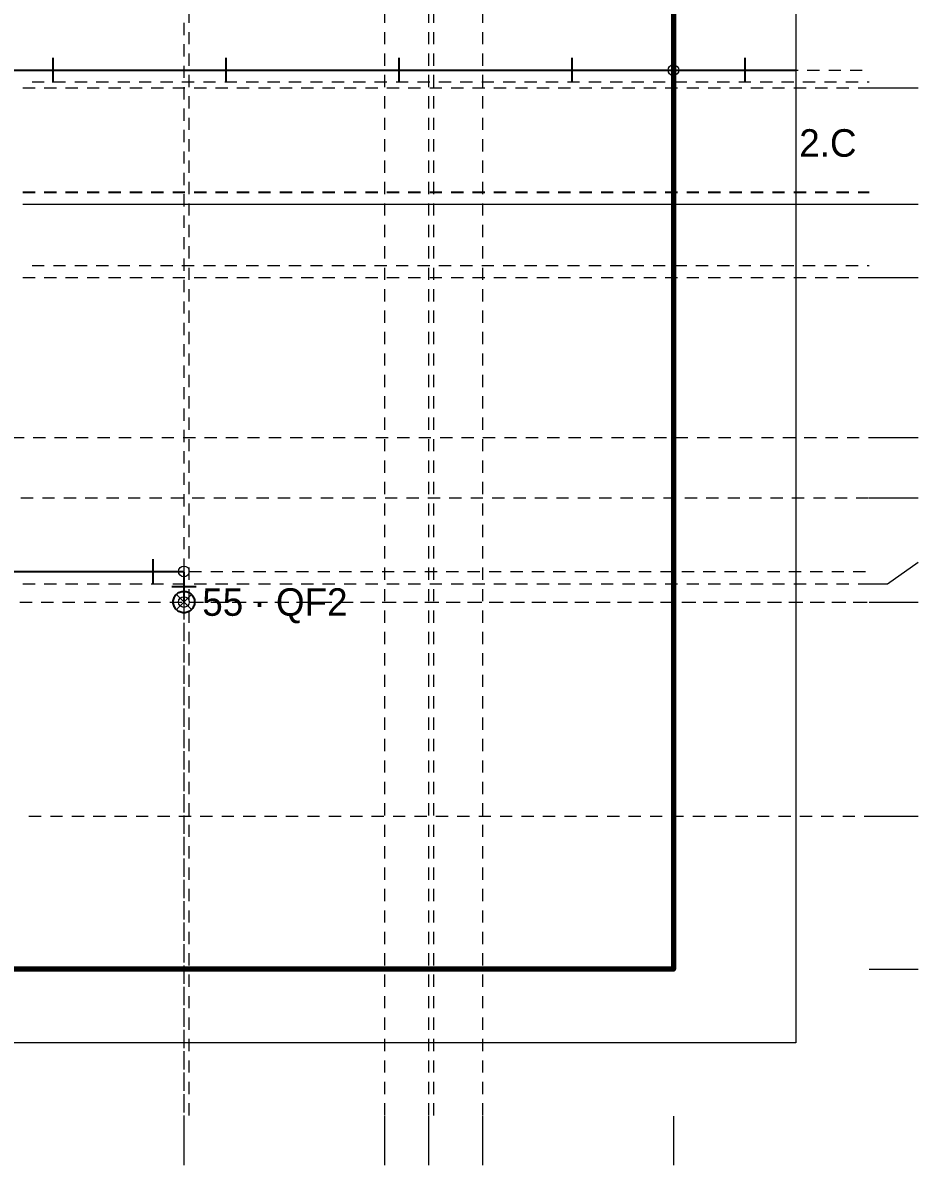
# Paper-space layout '09 Розгортки (продовження)' of a CAD drawing. Header units: millimetres. Extents: x 0 to 841, y 0 to 594.
# Drawn here: x 246.4 to 304.9, y 396.1 to 470.7 of the extents above; entities that cross this region are included whole.
import ezdxf
from ezdxf.enums import TextEntityAlignment as Align

# ---------------------------------------------------------------- set-up
doc = ezdxf.new("R2010")
doc.units = ezdxf.units.MM
doc.linetypes.add('E_CABLE_DASH', pattern=[225, 150, -75])
for name, color, linetype in [('E-ELEV', 7, 'Continuous'), ('M-FIX', 7, 'Continuous'), ('W-CABLE-LIGHT', 1, 'E_CABLE_DASH')]:
    doc.layers.add(name, color=color, linetype=linetype)
doc.styles.add('PLEX_LIGHT', font='IBMPlexSans-Light.ttf')

psp = doc.layouts.new('09 Розгортки (продовження)')

# ---------------------------------------------------------------- linework, layer by layer
at = {"layer": 'E-ELEV', "lineweight": 13, "true_color": 0xd9d3c8}
for p, q in [((257.224, 471.513), (257.224, 470.713)), ((270.024, 471.513), (270.024, 470.713)), ((272.904, 471.513), (272.904, 470.713)), ((273.224, 471.513), (273.224, 470.713)), ((276.424, 471.513), (276.424, 470.713)), ((256.904, 470.713), (256.904, 469.913)), ((257.224, 470.113), (257.224, 469.313)), ((270.024, 470.113), (270.024, 469.313)), ((272.904, 470.113), (272.904, 469.313)), ((273.224, 470.113), (273.224, 469.313)), ((276.424, 470.113), (276.424, 469.313)), ((256.904, 469.313), (256.904, 468.513)), ((257.224, 468.713), (257.224, 467.913)), ((270.024, 468.713), (270.024, 467.913)), ((272.904, 468.713), (272.904, 467.913)), ((273.224, 468.713), (273.224, 467.913)), ((276.424, 468.713), (276.424, 467.913)), ((256.904, 467.913), (256.904, 467.113)), ((257.224, 467.313), (257.224, 466.513)), ((270.024, 467.313), (270.024, 466.513)), ((272.904, 467.313), (272.904, 466.513)), ((273.224, 467.313), (273.224, 466.513)), ((276.424, 467.313), (276.424, 466.513)), ((289.254, 467.623), (290.054, 467.623)), ((290.654, 467.623), (291.454, 467.623)), ((292.054, 467.623), (292.854, 467.623)), ((293.454, 467.623), (294.254, 467.623)), ((294.854, 467.623), (295.654, 467.623)), ((296.254, 467.623), (297.054, 467.623)), ((297.654, 467.623), (298.454, 467.623)), ((299.054, 467.623), (299.854, 467.623)), ((300.454, 467.623), (301.254, 467.623)), ((246.974, 466.863), (247.774, 466.863)), ((248.374, 466.863), (249.174, 466.863)), ((249.774, 466.863), (250.574, 466.863)), ((251.174, 466.863), (251.974, 466.863)), ((252.574, 466.863), (253.374, 466.863)), ((253.974, 466.863), (254.774, 466.863)), ((255.374, 466.863), (256.174, 466.863)), ((256.774, 466.863), (257.574, 466.863)), ((258.174, 466.863), (258.974, 466.863)), ((259.574, 466.863), (260.374, 466.863)), ((260.974, 466.863), (261.774, 466.863)), ((262.374, 466.863), (263.174, 466.863)), ((263.774, 466.863), (264.574, 466.863)), ((265.174, 466.863), (265.974, 466.863)), ((266.574, 466.863), (267.374, 466.863)), ((267.974, 466.863), (268.774, 466.863)), ((269.374, 466.863), (270.174, 466.863)), ((270.774, 466.863), (271.574, 466.863)), ((272.174, 466.863), (272.974, 466.863)), ((273.574, 466.863), (274.374, 466.863)), ((274.974, 466.863), (275.774, 466.863)), ((276.374, 466.863), (277.174, 466.863)), ((277.774, 466.863), (278.574, 466.863)), ((279.174, 466.863), (279.974, 466.863)), ((280.574, 466.863), (281.374, 466.863)), ((281.974, 466.863), (282.774, 466.863)), ((283.374, 466.863), (284.174, 466.863)), ((284.774, 466.863), (285.574, 466.863)), ((286.174, 466.863), (286.974, 466.863)), ((287.574, 466.863), (288.374, 466.863)), ((288.974, 466.863), (289.774, 466.863)), ((290.374, 466.863), (291.174, 466.863)), ((291.774, 466.863), (292.574, 466.863)), ((293.174, 466.863), (293.974, 466.863)), ((294.574, 466.863), (295.374, 466.863)), ((295.974, 466.863), (296.774, 466.863)), ((297.374, 466.863), (298.174, 466.863)), ((298.774, 466.863), (299.574, 466.863)), ((300.174, 466.863), (300.974, 466.863)), ((301.574, 466.863), (301.704, 466.863)), ((246.374, 466.463), (247.174, 466.463)), ((247.774, 466.463), (248.574, 466.463)), ((249.174, 466.463), (249.974, 466.463)), ((250.574, 466.463), (251.374, 466.463)), ((251.974, 466.463), (252.774, 466.463)), ((253.374, 466.463), (254.174, 466.463)), ((254.774, 466.463), (255.574, 466.463)), ((256.174, 466.463), (256.974, 466.463)), ((256.904, 466.513), (256.904, 465.713)), ((257.224, 465.913), (257.224, 465.113)), ((257.574, 466.463), (258.374, 466.463)), ((258.974, 466.463), (259.774, 466.463)), ((260.374, 466.463), (261.174, 466.463)), ((261.774, 466.463), (262.574, 466.463)), ((263.174, 466.463), (263.974, 466.463)), ((264.574, 466.463), (265.374, 466.463)), ((265.974, 466.463), (266.774, 466.463)), ((267.374, 466.463), (268.174, 466.463)), ((268.774, 466.463), (269.574, 466.463)), ((270.024, 465.913), (270.024, 465.113)), ((270.174, 466.463), (270.974, 466.463)), ((271.574, 466.463), (272.374, 466.463)), ((272.904, 465.913), (272.904, 465.113)), ((272.974, 466.463), (273.774, 466.463)), ((273.224, 465.913), (273.224, 465.113)), ((274.374, 466.463), (275.174, 466.463)), ((275.774, 466.463), (276.574, 466.463)), ((276.424, 465.913), (276.424, 465.113)), ((277.174, 466.463), (277.974, 466.463)), ((278.574, 466.463), (279.374, 466.463)), ((279.974, 466.463), (280.774, 466.463)), ((281.374, 466.463), (282.174, 466.463)), ((282.774, 466.463), (283.574, 466.463)), ((284.174, 466.463), (284.974, 466.463)), ((285.574, 466.463), (286.374, 466.463)), ((286.974, 466.463), (287.774, 466.463)), ((288.374, 466.463), (289.174, 466.463)), ((289.774, 466.463), (290.574, 466.463)), ((291.174, 466.463), (291.974, 466.463)), ((292.574, 466.463), (293.374, 466.463)), ((293.974, 466.463), (294.774, 466.463)), ((295.374, 466.463), (296.174, 466.463)), ((296.774, 466.463), (297.574, 466.463)), ((298.174, 466.463), (298.974, 466.463)), ((299.574, 466.463), (300.374, 466.463)), ((300.974, 466.463), (301.704, 466.463)), ((256.904, 465.113), (256.904, 464.313)), ((257.224, 464.513), (257.224, 463.713)), ((270.024, 464.513), (270.024, 463.713)), ((272.904, 464.513), (272.904, 463.713)), ((273.224, 464.513), (273.224, 463.713)), ((276.424, 464.513), (276.424, 463.713)), ((256.904, 463.713), (256.904, 462.913)), ((257.224, 463.113), (257.224, 462.313)), ((270.024, 463.113), (270.024, 462.313)), ((272.904, 463.113), (272.904, 462.313)), ((273.224, 463.113), (273.224, 462.313)), ((276.424, 463.113), (276.424, 462.313)), ((256.904, 462.313), (256.904, 461.513)), ((257.224, 461.713), (257.224, 460.913)), ((270.024, 461.713), (270.024, 460.913)), ((272.904, 461.713), (272.904, 460.913)), ((273.224, 461.713), (273.224, 460.913)), ((276.424, 461.713), (276.424, 460.913)), ((256.904, 460.913), (256.904, 460.113)), ((257.224, 460.313), (257.224, 459.513)), ((270.024, 460.313), (270.024, 459.513)), ((272.904, 460.313), (272.904, 459.513)), ((273.224, 460.313), (273.224, 459.513)), ((276.424, 460.313), (276.424, 459.513)), ((246.374, 459.663), (247.174, 459.663)), ((246.374, 459.623), (247.174, 459.623)), ((247.774, 459.663), (248.574, 459.663)), ((247.774, 459.623), (248.574, 459.623)), ((249.174, 459.663), (249.974, 459.663)), ((249.174, 459.623), (249.974, 459.623)), ((250.574, 459.663), (251.374, 459.663)), ((250.574, 459.623), (251.374, 459.623)), ((251.974, 459.663), (252.774, 459.663)), ((251.974, 459.623), (252.774, 459.623)), ((253.374, 459.663), (254.174, 459.663)), ((253.374, 459.623), (254.174, 459.623)), ((254.774, 459.663), (255.574, 459.663)), ((254.774, 459.623), (255.574, 459.623)), ((256.174, 459.663), (256.974, 459.663)), ((256.174, 459.623), (256.974, 459.623)), ((256.904, 459.513), (256.904, 458.713)), ((257.574, 459.663), (258.374, 459.663)), ((257.574, 459.623), (258.374, 459.623)), ((258.974, 459.663), (259.774, 459.663)), ((258.974, 459.623), (259.774, 459.623)), ((260.374, 459.663), (261.174, 459.663)), ((260.374, 459.623), (261.174, 459.623)), ((261.774, 459.663), (262.574, 459.663)), ((261.774, 459.623), (262.574, 459.623)), ((263.174, 459.663), (263.974, 459.663)), ((263.174, 459.623), (263.974, 459.623)), ((264.574, 459.663), (265.374, 459.663)), ((264.574, 459.623), (265.374, 459.623)), ((265.974, 459.663), (266.774, 459.663)), ((265.974, 459.623), (266.774, 459.623)), ((267.374, 459.663), (268.174, 459.663)), ((267.374, 459.623), (268.174, 459.623)), ((268.774, 459.663), (269.574, 459.663)), ((268.774, 459.623), (269.574, 459.623)), ((270.174, 459.663), (270.974, 459.663)), ((270.174, 459.623), (270.974, 459.623)), ((271.574, 459.663), (272.374, 459.663)), ((271.574, 459.623), (272.374, 459.623)), ((272.974, 459.663), (273.774, 459.663)), ((272.974, 459.623), (273.774, 459.623)), ((274.374, 459.663), (275.174, 459.663)), ((274.374, 459.623), (275.174, 459.623)), ((275.774, 459.663), (276.574, 459.663)), ((275.774, 459.623), (276.574, 459.623)), ((277.174, 459.663), (277.974, 459.663)), ((277.174, 459.623), (277.974, 459.623)), ((278.574, 459.663), (279.374, 459.663)), ((278.574, 459.623), (279.374, 459.623)), ((279.974, 459.663), (280.774, 459.663)), ((279.974, 459.623), (280.774, 459.623)), ((281.374, 459.663), (282.174, 459.663)), ((281.374, 459.623), (282.174, 459.623)), ((282.774, 459.663), (283.574, 459.663)), ((282.774, 459.623), (283.574, 459.623)), ((284.174, 459.663), (284.974, 459.663)), ((284.174, 459.623), (284.974, 459.623)), ((285.574, 459.663), (286.374, 459.663)), ((285.574, 459.623), (286.374, 459.623)), ((286.974, 459.663), (287.774, 459.663)), ((286.974, 459.623), (287.774, 459.623)), ((288.374, 459.663), (289.174, 459.663)), ((288.374, 459.623), (289.174, 459.623)), ((289.774, 459.663), (290.574, 459.663)), ((289.774, 459.623), (290.574, 459.623)), ((291.174, 459.663), (291.974, 459.663)), ((291.174, 459.623), (291.974, 459.623)), ((292.574, 459.663), (293.374, 459.663)), ((292.574, 459.623), (293.374, 459.623)), ((293.974, 459.663), (294.774, 459.663)), ((293.974, 459.623), (294.774, 459.623)), ((295.374, 459.663), (296.174, 459.663)), ((295.374, 459.623), (296.174, 459.623)), ((296.774, 459.663), (297.574, 459.663)), ((296.774, 459.623), (297.574, 459.623)), ((298.174, 459.663), (298.974, 459.663)), ((298.174, 459.623), (298.974, 459.623)), ((299.574, 459.663), (300.374, 459.663)), ((299.574, 459.623), (300.374, 459.623)), ((300.974, 459.663), (301.704, 459.663)), ((300.974, 459.623), (301.704, 459.623)), ((246.374, 458.863), (247.174, 458.863)), ((246.974, 458.863), (247.774, 458.863)), ((246.974, 458.863), (247.774, 458.863)), ((247.774, 458.863), (248.574, 458.863)), ((248.374, 458.863), (249.174, 458.863)), ((248.374, 458.863), (249.174, 458.863)), ((249.174, 458.863), (249.974, 458.863)), ((249.774, 458.863), (250.574, 458.863)), ((249.774, 458.863), (250.574, 458.863)), ((250.574, 458.863), (251.374, 458.863)), ((251.174, 458.863), (251.974, 458.863)), ((251.174, 458.863), (251.974, 458.863)), ((251.974, 458.863), (252.774, 458.863)), ((252.574, 458.863), (253.374, 458.863)), ((252.574, 458.863), (253.374, 458.863)), ((253.374, 458.863), (254.174, 458.863)), ((253.974, 458.863), (254.774, 458.863)), ((253.974, 458.863), (254.774, 458.863)), ((254.774, 458.863), (255.574, 458.863)), ((255.374, 458.863), (256.174, 458.863)), ((255.374, 458.863), (256.174, 458.863)), ((256.174, 458.863), (256.974, 458.863)), ((256.774, 458.863), (257.574, 458.863)), ((256.774, 458.863), (257.574, 458.863)), ((257.224, 458.913), (257.224, 458.113)), ((257.574, 458.863), (258.374, 458.863)), ((258.174, 458.863), (258.974, 458.863)), ((258.174, 458.863), (258.974, 458.863)), ((258.974, 458.863), (259.774, 458.863)), ((259.574, 458.863), (260.374, 458.863)), ((259.574, 458.863), (260.374, 458.863)), ((260.374, 458.863), (261.174, 458.863)), ((260.974, 458.863), (261.774, 458.863)), ((260.974, 458.863), (261.774, 458.863)), ((261.774, 458.863), (262.574, 458.863)), ((262.374, 458.863), (263.174, 458.863)), ((262.374, 458.863), (263.174, 458.863)), ((263.174, 458.863), (263.974, 458.863)), ((263.774, 458.863), (264.574, 458.863)), ((263.774, 458.863), (264.574, 458.863)), ((264.574, 458.863), (265.374, 458.863)), ((265.174, 458.863), (265.974, 458.863)), ((265.174, 458.863), (265.974, 458.863)), ((265.974, 458.863), (266.774, 458.863)), ((266.574, 458.863), (267.374, 458.863)), ((266.574, 458.863), (267.374, 458.863)), ((267.374, 458.863), (268.174, 458.863)), ((267.974, 458.863), (268.774, 458.863)), ((267.974, 458.863), (268.774, 458.863)), ((268.774, 458.863), (269.574, 458.863)), ((269.374, 458.863), (270.174, 458.863)), ((269.374, 458.863), (270.174, 458.863)), ((270.024, 458.913), (270.024, 458.113)), ((270.174, 458.863), (270.974, 458.863)), ((270.774, 458.863), (271.574, 458.863)), ((270.774, 458.863), (271.574, 458.863)), ((271.574, 458.863), (272.374, 458.863)), ((272.174, 458.863), (272.974, 458.863)), ((272.174, 458.863), (272.974, 458.863)), ((272.904, 458.913), (272.904, 458.113)), ((272.974, 458.863), (273.774, 458.863)), ((273.224, 458.913), (273.224, 458.113)), ((273.574, 458.863), (274.374, 458.863)), ((273.574, 458.863), (274.374, 458.863)), ((274.374, 458.863), (275.174, 458.863)), ((274.974, 458.863), (275.774, 458.863)), ((274.974, 458.863), (275.774, 458.863)), ((275.774, 458.863), (276.574, 458.863)), ((276.374, 458.863), (277.174, 458.863)), ((276.374, 458.863), (277.174, 458.863)), ((276.424, 458.913), (276.424, 458.113)), ((277.174, 458.863), (277.974, 458.863)), ((277.774, 458.863), (278.574, 458.863)), ((277.774, 458.863), (278.574, 458.863)), ((278.574, 458.863), (279.374, 458.863)), ((279.174, 458.863), (279.974, 458.863)), ((279.174, 458.863), (279.974, 458.863)), ((279.974, 458.863), (280.774, 458.863)), ((280.574, 458.863), (281.374, 458.863)), ((280.574, 458.863), (281.374, 458.863)), ((281.374, 458.863), (282.174, 458.863)), ((281.974, 458.863), (282.774, 458.863)), ((281.974, 458.863), (282.774, 458.863)), ((282.774, 458.863), (283.574, 458.863)), ((283.374, 458.863), (284.174, 458.863)), ((283.374, 458.863), (284.174, 458.863)), ((284.174, 458.863), (284.974, 458.863)), ((284.774, 458.863), (285.574, 458.863)), ((284.774, 458.863), (285.574, 458.863)), ((285.574, 458.863), (286.374, 458.863)), ((286.174, 458.863), (286.974, 458.863)), ((286.174, 458.863), (286.974, 458.863)), ((286.974, 458.863), (287.774, 458.863)), ((287.574, 458.863), (288.374, 458.863)), ((287.574, 458.863), (288.374, 458.863)), ((288.374, 458.863), (289.174, 458.863)), ((288.974, 458.863), (289.774, 458.863)), ((288.974, 458.863), (289.774, 458.863)), ((289.774, 458.863), (290.574, 458.863)), ((290.374, 458.863), (291.174, 458.863)), ((290.374, 458.863), (291.174, 458.863)), ((291.174, 458.863), (291.974, 458.863)), ((291.774, 458.863), (292.574, 458.863)), ((291.774, 458.863), (292.574, 458.863)), ((292.574, 458.863), (293.374, 458.863)), ((293.174, 458.863), (293.974, 458.863)), ((293.174, 458.863), (293.974, 458.863)), ((293.974, 458.863), (294.774, 458.863)), ((294.574, 458.863), (295.374, 458.863)), ((294.574, 458.863), (295.374, 458.863)), ((295.374, 458.863), (296.174, 458.863)), ((295.974, 458.863), (296.774, 458.863)), ((295.974, 458.863), (296.774, 458.863)), ((296.774, 458.863), (297.574, 458.863)), ((297.374, 458.863), (298.174, 458.863)), ((297.374, 458.863), (298.174, 458.863)), ((298.174, 458.863), (298.974, 458.863)), ((298.774, 458.863), (299.574, 458.863)), ((298.774, 458.863), (299.574, 458.863)), ((299.574, 458.863), (300.374, 458.863)), ((300.174, 458.863), (300.974, 458.863)), ((300.174, 458.863), (300.974, 458.863)), ((300.974, 458.863), (301.704, 458.863)), ((301.574, 458.863), (301.704, 458.863)), ((301.574, 458.863), (301.704, 458.863)), ((256.904, 458.113), (256.904, 457.313)), ((257.224, 457.513), (257.224, 456.713)), ((270.024, 457.513), (270.024, 456.713)), ((272.904, 457.513), (272.904, 456.713)), ((273.224, 457.513), (273.224, 456.713)), ((276.424, 457.513), (276.424, 456.713)), ((256.904, 456.713), (256.904, 455.913)), ((257.224, 456.113), (257.224, 455.313)), ((270.024, 456.113), (270.024, 455.313)), ((272.904, 456.113), (272.904, 455.313)), ((273.224, 456.113), (273.224, 455.313)), ((276.424, 456.113), (276.424, 455.313)), ((246.974, 454.863), (247.774, 454.863)), ((248.374, 454.863), (249.174, 454.863)), ((249.774, 454.863), (250.574, 454.863)), ((251.174, 454.863), (251.974, 454.863)), ((252.574, 454.863), (253.374, 454.863)), ((253.974, 454.863), (254.774, 454.863)), ((255.374, 454.863), (256.174, 454.863)), ((256.774, 454.863), (257.574, 454.863)), ((256.904, 455.313), (256.904, 454.513)), ((257.224, 454.713), (257.224, 453.913)), ((258.174, 454.863), (258.974, 454.863)), ((259.574, 454.863), (260.374, 454.863)), ((260.974, 454.863), (261.774, 454.863)), ((262.374, 454.863), (263.174, 454.863)), ((263.774, 454.863), (264.574, 454.863)), ((265.174, 454.863), (265.974, 454.863)), ((266.574, 454.863), (267.374, 454.863)), ((267.974, 454.863), (268.774, 454.863)), ((269.374, 454.863), (270.174, 454.863)), ((270.024, 454.713), (270.024, 453.913)), ((270.774, 454.863), (271.574, 454.863)), ((272.174, 454.863), (272.974, 454.863)), ((272.904, 454.713), (272.904, 453.913)), ((273.224, 454.713), (273.224, 453.913)), ((273.574, 454.863), (274.374, 454.863)), ((274.974, 454.863), (275.774, 454.863)), ((276.374, 454.863), (277.174, 454.863)), ((276.424, 454.713), (276.424, 453.913)), ((277.774, 454.863), (278.574, 454.863)), ((279.174, 454.863), (279.974, 454.863)), ((280.574, 454.863), (281.374, 454.863)), ((281.974, 454.863), (282.774, 454.863)), ((283.374, 454.863), (284.174, 454.863)), ((284.774, 454.863), (285.574, 454.863)), ((286.174, 454.863), (286.974, 454.863)), ((287.574, 454.863), (288.374, 454.863)), ((288.974, 454.863), (289.774, 454.863)), ((290.374, 454.863), (291.174, 454.863)), ((291.774, 454.863), (292.574, 454.863)), ((293.174, 454.863), (293.974, 454.863)), ((294.574, 454.863), (295.374, 454.863)), ((295.974, 454.863), (296.774, 454.863)), ((297.374, 454.863), (298.174, 454.863)), ((298.774, 454.863), (299.574, 454.863)), ((300.174, 454.863), (300.974, 454.863)), ((301.574, 454.863), (301.704, 454.863)), ((246.374, 454.063), (247.174, 454.063)), ((247.774, 454.063), (248.574, 454.063)), ((249.174, 454.063), (249.974, 454.063)), ((250.574, 454.063), (251.374, 454.063)), ((251.974, 454.063), (252.774, 454.063)), ((253.374, 454.063), (254.174, 454.063)), ((254.774, 454.063), (255.574, 454.063)), ((256.174, 454.063), (256.974, 454.063)), ((256.904, 453.913), (256.904, 453.113)), ((257.574, 454.063), (258.374, 454.063)), ((258.974, 454.063), (259.774, 454.063)), ((260.374, 454.063), (261.174, 454.063)), ((261.774, 454.063), (262.574, 454.063)), ((263.174, 454.063), (263.974, 454.063)), ((264.574, 454.063), (265.374, 454.063)), ((265.974, 454.063), (266.774, 454.063)), ((267.374, 454.063), (268.174, 454.063)), ((268.774, 454.063), (269.574, 454.063)), ((270.174, 454.063), (270.974, 454.063)), ((271.574, 454.063), (272.374, 454.063)), ((272.974, 454.063), (273.774, 454.063)), ((274.374, 454.063), (275.174, 454.063)), ((275.774, 454.063), (276.574, 454.063)), ((277.174, 454.063), (277.974, 454.063)), ((278.574, 454.063), (279.374, 454.063)), ((279.974, 454.063), (280.774, 454.063)), ((281.374, 454.063), (282.174, 454.063)), ((282.774, 454.063), (283.574, 454.063)), ((284.174, 454.063), (284.974, 454.063)), ((285.574, 454.063), (286.374, 454.063)), ((286.974, 454.063), (287.774, 454.063)), ((288.374, 454.063), (289.174, 454.063)), ((289.774, 454.063), (290.574, 454.063)), ((291.174, 454.063), (291.974, 454.063)), ((292.574, 454.063), (293.374, 454.063)), ((293.974, 454.063), (294.774, 454.063)), ((295.374, 454.063), (296.174, 454.063)), ((296.774, 454.063), (297.574, 454.063)), ((298.174, 454.063), (298.974, 454.063)), ((299.574, 454.063), (300.374, 454.063)), ((300.974, 454.063), (301.704, 454.063)), ((257.224, 453.313), (257.224, 452.513)), ((270.024, 453.313), (270.024, 452.513)), ((272.904, 453.313), (272.904, 452.513)), ((273.224, 453.313), (273.224, 452.513)), ((276.424, 453.313), (276.424, 452.513)), ((256.904, 452.513), (256.904, 451.713)), ((257.224, 451.913), (257.224, 451.113)), ((270.024, 451.913), (270.024, 451.113)), ((272.904, 451.913), (272.904, 451.113)), ((273.224, 451.913), (273.224, 451.113)), ((276.424, 451.913), (276.424, 451.113)), ((256.904, 451.113), (256.904, 450.313)), ((257.224, 450.513), (257.224, 449.713)), ((270.024, 450.513), (270.024, 449.713)), ((272.904, 450.513), (272.904, 449.713)), ((273.224, 450.513), (273.224, 449.713)), ((276.424, 450.513), (276.424, 449.713)), ((256.904, 449.713), (256.904, 448.913)), ((257.224, 449.113), (257.224, 448.313)), ((270.024, 449.113), (270.024, 448.313)), ((272.904, 449.113), (272.904, 448.313)), ((273.224, 449.113), (273.224, 448.313)), ((276.424, 449.113), (276.424, 448.313)), ((256.904, 448.313), (256.904, 447.513)), ((257.224, 447.713), (257.224, 446.913)), ((270.024, 447.713), (270.024, 446.913)), ((272.904, 447.713), (272.904, 446.913)), ((273.224, 447.713), (273.224, 446.913)), ((276.424, 447.713), (276.424, 446.913)), ((256.904, 446.913), (256.904, 446.113)), ((257.224, 446.313), (257.224, 445.513)), ((270.024, 446.313), (270.024, 445.513)), ((272.904, 446.313), (272.904, 445.513)), ((273.224, 446.313), (273.224, 445.513)), ((276.424, 446.313), (276.424, 445.513)), ((256.904, 445.513), (256.904, 444.713)), ((257.224, 444.913), (257.224, 444.113)), ((270.024, 444.913), (270.024, 444.113)), ((272.904, 444.913), (272.904, 444.113)), ((273.224, 444.913), (273.224, 444.113)), ((276.424, 444.913), (276.424, 444.113)), ((245.654, 443.623), (246.454, 443.623)), ((247.054, 443.623), (247.854, 443.623)), ((248.454, 443.623), (249.254, 443.623)), ((249.854, 443.623), (250.654, 443.623)), ((251.254, 443.623), (252.054, 443.623)), ((252.654, 443.623), (253.454, 443.623)), ((254.054, 443.623), (254.854, 443.623)), ((255.454, 443.623), (256.254, 443.623)), ((256.854, 443.623), (257.654, 443.623)), ((256.904, 444.113), (256.904, 443.313)), ((257.224, 443.513), (257.224, 442.713)), ((258.254, 443.623), (259.054, 443.623)), ((259.654, 443.623), (260.454, 443.623)), ((261.054, 443.623), (261.854, 443.623)), ((262.454, 443.623), (263.254, 443.623)), ((263.854, 443.623), (264.654, 443.623)), ((265.254, 443.623), (266.054, 443.623)), ((266.654, 443.623), (267.454, 443.623)), ((268.054, 443.623), (268.854, 443.623)), ((269.454, 443.623), (270.254, 443.623)), ((270.024, 443.513), (270.024, 442.713)), ((270.854, 443.623), (271.654, 443.623)), ((272.254, 443.623), (273.054, 443.623)), ((272.904, 443.513), (272.904, 442.713)), ((273.224, 443.513), (273.224, 442.713)), ((273.654, 443.623), (274.454, 443.623)), ((275.054, 443.623), (275.854, 443.623)), ((276.424, 443.513), (276.424, 442.713)), ((276.454, 443.623), (277.254, 443.623)), ((277.854, 443.623), (278.654, 443.623)), ((279.254, 443.623), (280.054, 443.623)), ((280.654, 443.623), (281.454, 443.623)), ((282.054, 443.623), (282.854, 443.623)), ((283.454, 443.623), (284.254, 443.623)), ((284.854, 443.623), (285.654, 443.623)), ((286.254, 443.623), (287.054, 443.623)), ((287.654, 443.623), (288.454, 443.623)), ((289.054, 443.623), (289.854, 443.623)), ((290.454, 443.623), (291.254, 443.623)), ((291.854, 443.623), (292.654, 443.623)), ((293.254, 443.623), (294.054, 443.623)), ((294.654, 443.623), (295.454, 443.623)), ((296.054, 443.623), (296.854, 443.623)), ((297.454, 443.623), (298.254, 443.623)), ((298.854, 443.623), (299.654, 443.623)), ((300.254, 443.623), (301.054, 443.623)), ((301.654, 443.623), (301.704, 443.623)), ((256.904, 442.713), (256.904, 441.913)), ((257.224, 442.113), (257.224, 441.313)), ((270.024, 442.113), (270.024, 441.313)), ((272.904, 442.113), (272.904, 441.313)), ((273.224, 442.113), (273.224, 441.313)), ((276.424, 442.113), (276.424, 441.313)), ((256.904, 441.313), (256.904, 440.513)), ((257.224, 440.713), (257.224, 439.913)), ((270.024, 440.713), (270.024, 439.913)), ((272.904, 440.713), (272.904, 439.913)), ((273.224, 440.713), (273.224, 439.913)), ((276.424, 440.713), (276.424, 439.913)), ((256.904, 439.913), (256.904, 439.113)), ((246.254, 439.663), (247.054, 439.663)), ((247.654, 439.663), (248.454, 439.663)), ((249.054, 439.663), (249.854, 439.663)), ((250.454, 439.663), (251.254, 439.663)), ((251.854, 439.663), (252.654, 439.663)), ((253.254, 439.663), (254.054, 439.663)), ((254.654, 439.663), (255.454, 439.663)), ((256.054, 439.663), (256.854, 439.663)), ((257.224, 439.313), (257.224, 438.513)), ((257.454, 439.663), (258.254, 439.663)), ((258.854, 439.663), (259.654, 439.663)), ((260.254, 439.663), (261.054, 439.663)), ((261.654, 439.663), (262.454, 439.663)), ((263.054, 439.663), (263.854, 439.663)), ((264.454, 439.663), (265.254, 439.663)), ((265.854, 439.663), (266.654, 439.663)), ((267.254, 439.663), (268.054, 439.663)), ((268.654, 439.663), (269.454, 439.663)), ((270.024, 439.313), (270.024, 438.513)), ((270.054, 439.663), (270.854, 439.663)), ((271.454, 439.663), (272.254, 439.663)), ((272.854, 439.663), (273.654, 439.663)), ((272.904, 439.313), (272.904, 438.513)), ((273.224, 439.313), (273.224, 438.513)), ((274.254, 439.663), (275.054, 439.663)), ((275.654, 439.663), (276.454, 439.663)), ((276.424, 439.313), (276.424, 438.513)), ((277.054, 439.663), (277.854, 439.663)), ((278.454, 439.663), (279.254, 439.663)), ((279.854, 439.663), (280.654, 439.663)), ((281.254, 439.663), (282.054, 439.663)), ((282.654, 439.663), (283.454, 439.663)), ((284.054, 439.663), (284.854, 439.663)), ((285.454, 439.663), (286.254, 439.663)), ((286.854, 439.663), (287.654, 439.663)), ((288.254, 439.663), (289.054, 439.663)), ((289.654, 439.663), (290.454, 439.663)), ((291.054, 439.663), (291.854, 439.663)), ((292.454, 439.663), (293.254, 439.663)), ((293.854, 439.663), (294.654, 439.663)), ((295.254, 439.663), (296.054, 439.663)), ((296.654, 439.663), (297.454, 439.663)), ((298.054, 439.663), (298.854, 439.663)), ((299.454, 439.663), (300.254, 439.663)), ((300.854, 439.663), (301.654, 439.663)), ((256.904, 438.513), (256.904, 437.713)), ((257.224, 437.913), (257.224, 437.113)), ((270.024, 437.913), (270.024, 437.113)), ((272.904, 437.913), (272.904, 437.113)), ((273.224, 437.913), (273.224, 437.113)), ((276.424, 437.913), (276.424, 437.113)), ((256.904, 437.113), (256.904, 436.313)), ((257.224, 436.513), (257.224, 435.713)), ((270.024, 436.513), (270.024, 435.713)), ((272.904, 436.513), (272.904, 435.713)), ((273.224, 436.513), (273.224, 435.713)), ((276.424, 436.513), (276.424, 435.713)), ((256.904, 435.713), (256.904, 434.913)), ((257.224, 435.113), (257.224, 434.313)), ((257.254, 434.863), (258.054, 434.863)), ((258.654, 434.863), (259.454, 434.863)), ((260.054, 434.863), (260.854, 434.863)), ((261.454, 434.863), (262.254, 434.863)), ((262.854, 434.863), (263.654, 434.863)), ((264.254, 434.863), (265.054, 434.863)), ((265.654, 434.863), (266.454, 434.863)), ((267.054, 434.863), (267.854, 434.863)), ((268.454, 434.863), (269.254, 434.863)), ((269.854, 434.863), (270.654, 434.863)), ((270.024, 435.113), (270.024, 434.313)), ((271.254, 434.863), (272.054, 434.863)), ((272.654, 434.863), (273.454, 434.863)), ((272.904, 435.113), (272.904, 434.313)), ((273.224, 435.113), (273.224, 434.313)), ((274.054, 434.863), (274.854, 434.863)), ((275.454, 434.863), (276.254, 434.863)), ((276.424, 435.113), (276.424, 434.313)), ((276.854, 434.863), (277.654, 434.863)), ((278.254, 434.863), (279.054, 434.863)), ((279.654, 434.863), (280.454, 434.863)), ((281.054, 434.863), (281.854, 434.863)), ((282.454, 434.863), (283.254, 434.863)), ((283.854, 434.863), (284.654, 434.863)), ((285.254, 434.863), (286.054, 434.863)), ((286.654, 434.863), (287.454, 434.863)), ((288.054, 434.863), (288.854, 434.863)), ((289.454, 434.863), (290.254, 434.863)), ((290.854, 434.863), (291.654, 434.863)), ((292.254, 434.863), (293.054, 434.863)), ((293.654, 434.863), (294.454, 434.863)), ((295.054, 434.863), (295.854, 434.863)), ((296.454, 434.863), (297.254, 434.863)), ((297.854, 434.863), (298.654, 434.863)), ((299.254, 434.863), (300.054, 434.863)), ((300.654, 434.863), (301.454, 434.863)), ((246.374, 434.063), (247.174, 434.063)), ((247.774, 434.063), (248.574, 434.063)), ((249.174, 434.063), (249.974, 434.063)), ((250.574, 434.063), (251.374, 434.063)), ((251.974, 434.063), (252.774, 434.063)), ((253.374, 434.063), (254.174, 434.063)), ((254.774, 434.063), (255.574, 434.063)), ((256.174, 434.063), (256.974, 434.063)), ((256.904, 434.313), (256.904, 433.513)), ((257.574, 434.063), (258.374, 434.063)), ((258.974, 434.063), (259.774, 434.063)), ((260.374, 434.063), (261.174, 434.063)), ((261.774, 434.063), (262.574, 434.063)), ((263.174, 434.063), (263.974, 434.063)), ((264.574, 434.063), (265.374, 434.063)), ((265.974, 434.063), (266.774, 434.063)), ((267.374, 434.063), (268.174, 434.063)), ((268.774, 434.063), (269.574, 434.063)), ((270.174, 434.063), (270.974, 434.063)), ((271.574, 434.063), (272.374, 434.063)), ((272.974, 434.063), (273.774, 434.063)), ((274.374, 434.063), (275.174, 434.063)), ((275.774, 434.063), (276.574, 434.063)), ((277.174, 434.063), (277.974, 434.063)), ((278.574, 434.063), (279.374, 434.063)), ((279.974, 434.063), (280.774, 434.063)), ((281.374, 434.063), (282.174, 434.063)), ((282.774, 434.063), (283.574, 434.063)), ((284.174, 434.063), (284.974, 434.063)), ((285.574, 434.063), (286.374, 434.063)), ((286.974, 434.063), (287.774, 434.063)), ((288.374, 434.063), (289.174, 434.063)), ((289.774, 434.063), (290.574, 434.063)), ((291.174, 434.063), (291.974, 434.063)), ((292.574, 434.063), (293.374, 434.063)), ((293.974, 434.063), (294.774, 434.063)), ((295.374, 434.063), (296.174, 434.063)), ((296.774, 434.063), (297.574, 434.063)), ((298.174, 434.063), (298.974, 434.063)), ((299.574, 434.063), (300.374, 434.063)), ((300.974, 434.063), (301.704, 434.063)), ((257.224, 433.713), (257.224, 432.913)), ((270.024, 433.713), (270.024, 432.913)), ((272.904, 433.713), (272.904, 432.913)), ((273.224, 433.713), (273.224, 432.913)), ((276.424, 433.713), (276.424, 432.913)), ((246.174, 432.863), (246.974, 432.863)), ((247.574, 432.863), (248.374, 432.863)), ((248.974, 432.863), (249.774, 432.863)), ((250.374, 432.863), (251.174, 432.863)), ((251.774, 432.863), (252.574, 432.863)), ((253.174, 432.863), (253.974, 432.863)), ((254.574, 432.863), (255.374, 432.863)), ((255.974, 432.863), (256.774, 432.863)), ((256.904, 432.913), (256.904, 432.113)), ((256.904, 432.513), (256.904, 431.713)), ((256.904, 432.513), (256.904, 431.713)), ((257.224, 432.313), (257.224, 431.513)), ((257.254, 432.863), (258.054, 432.863)), ((257.374, 432.863), (258.174, 432.863)), ((258.654, 432.863), (259.454, 432.863)), ((258.774, 432.863), (259.574, 432.863)), ((260.054, 432.863), (260.854, 432.863)), ((260.174, 432.863), (260.974, 432.863)), ((261.454, 432.863), (262.254, 432.863)), ((261.574, 432.863), (262.374, 432.863)), ((262.854, 432.863), (263.654, 432.863)), ((262.974, 432.863), (263.774, 432.863)), ((264.254, 432.863), (265.054, 432.863)), ((264.374, 432.863), (265.174, 432.863)), ((265.654, 432.863), (266.454, 432.863)), ((265.774, 432.863), (266.574, 432.863)), ((267.054, 432.863), (267.854, 432.863)), ((267.174, 432.863), (267.974, 432.863)), ((268.454, 432.863), (269.254, 432.863)), ((268.574, 432.863), (269.374, 432.863)), ((269.854, 432.863), (270.654, 432.863)), ((269.974, 432.863), (270.774, 432.863)), ((270.024, 432.313), (270.024, 431.513)), ((271.254, 432.863), (272.054, 432.863)), ((271.374, 432.863), (272.174, 432.863)), ((272.654, 432.863), (273.454, 432.863)), ((272.774, 432.863), (273.574, 432.863)), ((272.904, 432.313), (272.904, 431.513)), ((273.224, 432.313), (273.224, 431.513)), ((274.054, 432.863), (274.854, 432.863)), ((274.174, 432.863), (274.974, 432.863)), ((275.454, 432.863), (276.254, 432.863)), ((275.574, 432.863), (276.374, 432.863)), ((276.424, 432.313), (276.424, 431.513)), ((276.854, 432.863), (277.654, 432.863)), ((276.974, 432.863), (277.774, 432.863)), ((278.254, 432.863), (279.054, 432.863)), ((278.374, 432.863), (279.174, 432.863)), ((279.654, 432.863), (280.454, 432.863)), ((279.774, 432.863), (280.574, 432.863)), ((281.054, 432.863), (281.854, 432.863)), ((281.174, 432.863), (281.974, 432.863)), ((282.454, 432.863), (283.254, 432.863)), ((282.574, 432.863), (283.374, 432.863)), ((283.854, 432.863), (284.654, 432.863)), ((283.974, 432.863), (284.774, 432.863)), ((285.254, 432.863), (286.054, 432.863)), ((285.374, 432.863), (286.174, 432.863)), ((286.654, 432.863), (287.454, 432.863)), ((286.774, 432.863), (287.574, 432.863)), ((288.054, 432.863), (288.854, 432.863)), ((288.174, 432.863), (288.974, 432.863)), ((289.454, 432.863), (290.254, 432.863)), ((289.574, 432.863), (290.374, 432.863)), ((290.854, 432.863), (291.654, 432.863)), ((290.974, 432.863), (291.774, 432.863)), ((292.254, 432.863), (293.054, 432.863)), ((292.374, 432.863), (293.174, 432.863)), ((293.654, 432.863), (294.454, 432.863)), ((293.774, 432.863), (294.574, 432.863)), ((295.054, 432.863), (295.854, 432.863)), ((295.174, 432.863), (295.974, 432.863)), ((296.454, 432.863), (297.254, 432.863)), ((296.574, 432.863), (297.374, 432.863)), ((297.854, 432.863), (298.654, 432.863)), ((297.974, 432.863), (298.774, 432.863)), ((299.254, 432.863), (300.054, 432.863)), ((299.374, 432.863), (300.174, 432.863)), ((300.654, 432.863), (301.454, 432.863)), ((300.774, 432.863), (301.574, 432.863)), ((256.904, 431.513), (256.904, 430.713)), ((256.904, 431.113), (256.904, 430.313)), ((256.904, 431.113), (256.904, 430.313)), ((257.224, 430.913), (257.224, 430.113)), ((270.024, 430.913), (270.024, 430.113)), ((272.904, 430.913), (272.904, 430.113)), ((273.224, 430.913), (273.224, 430.113)), ((276.424, 430.913), (276.424, 430.113)), ((256.904, 430.113), (256.904, 429.313)), ((256.904, 429.713), (256.904, 428.913)), ((256.904, 429.713), (256.904, 428.913)), ((257.224, 429.513), (257.224, 428.713)), ((270.024, 429.513), (270.024, 428.713)), ((272.904, 429.513), (272.904, 428.713)), ((273.224, 429.513), (273.224, 428.713)), ((276.424, 429.513), (276.424, 428.713)), ((256.904, 428.713), (256.904, 427.913)), ((256.904, 428.313), (256.904, 427.513)), ((256.904, 428.313), (256.904, 427.513)), ((257.224, 428.113), (257.224, 427.313)), ((270.024, 428.113), (270.024, 427.313)), ((272.904, 428.113), (272.904, 427.313)), ((273.224, 428.113), (273.224, 427.313)), ((276.424, 428.113), (276.424, 427.313)), ((256.904, 427.313), (256.904, 426.513)), ((256.904, 426.913), (256.904, 426.113)), ((256.904, 426.913), (256.904, 426.113)), ((257.224, 426.713), (257.224, 425.913)), ((270.024, 426.713), (270.024, 425.913)), ((272.904, 426.713), (272.904, 425.913)), ((273.224, 426.713), (273.224, 425.913)), ((276.424, 426.713), (276.424, 425.913)), ((256.904, 425.913), (256.904, 425.113)), ((256.904, 425.513), (256.904, 424.713)), ((256.904, 425.513), (256.904, 424.713)), ((257.224, 425.313), (257.224, 424.513)), ((270.024, 425.313), (270.024, 424.513)), ((272.904, 425.313), (272.904, 424.513)), ((273.224, 425.313), (273.224, 424.513)), ((276.424, 425.313), (276.424, 424.513)), ((256.904, 424.513), (256.904, 423.713)), ((256.904, 424.113), (256.904, 423.313)), ((256.904, 424.113), (256.904, 423.313)), ((257.224, 423.913), (257.224, 423.113)), ((270.024, 423.913), (270.024, 423.113)), ((272.904, 423.913), (272.904, 423.113)), ((273.224, 423.913), (273.224, 423.113)), ((276.424, 423.913), (276.424, 423.113)), ((256.904, 423.113), (256.904, 422.313)), ((256.904, 422.713), (256.904, 421.913)), ((256.904, 422.713), (256.904, 421.913)), ((257.224, 422.513), (257.224, 421.713)), ((270.024, 422.513), (270.024, 421.713)), ((272.904, 422.513), (272.904, 421.713)), ((273.224, 422.513), (273.224, 421.713)), ((276.424, 422.513), (276.424, 421.713)), ((256.904, 421.713), (256.904, 420.913)), ((256.904, 421.313), (256.904, 420.513)), ((256.904, 421.313), (256.904, 420.513)), ((257.224, 421.113), (257.224, 420.313)), ((270.024, 421.113), (270.024, 420.313)), ((272.904, 421.113), (272.904, 420.313)), ((273.224, 421.113), (273.224, 420.313)), ((276.424, 421.113), (276.424, 420.313)), ((256.904, 420.313), (256.904, 419.513)), ((256.904, 419.913), (256.904, 419.113)), ((256.904, 419.913), (256.904, 419.113)), ((257.224, 419.713), (257.224, 418.913)), ((270.024, 419.713), (270.024, 418.913)), ((272.904, 419.713), (272.904, 418.913)), ((273.224, 419.713), (273.224, 418.913)), ((276.424, 419.713), (276.424, 418.913)), ((246.774, 418.863), (247.574, 418.863)), ((248.174, 418.863), (248.974, 418.863)), ((249.574, 418.863), (250.374, 418.863)), ((250.974, 418.863), (251.774, 418.863)), ((252.374, 418.863), (253.174, 418.863)), ((253.774, 418.863), (254.574, 418.863)), ((255.174, 418.863), (255.974, 418.863)), ((256.574, 418.863), (257.374, 418.863)), ((256.904, 418.913), (256.904, 418.113)), ((257.974, 418.863), (258.774, 418.863)), ((259.374, 418.863), (260.174, 418.863)), ((260.774, 418.863), (261.574, 418.863)), ((262.174, 418.863), (262.974, 418.863)), ((263.574, 418.863), (264.374, 418.863)), ((264.974, 418.863), (265.774, 418.863)), ((266.374, 418.863), (267.174, 418.863)), ((267.774, 418.863), (268.574, 418.863)), ((269.174, 418.863), (269.974, 418.863)), ((270.574, 418.863), (271.374, 418.863)), ((271.974, 418.863), (272.774, 418.863)), ((273.374, 418.863), (274.174, 418.863)), ((274.774, 418.863), (275.574, 418.863)), ((276.174, 418.863), (276.974, 418.863)), ((277.574, 418.863), (278.374, 418.863)), ((278.974, 418.863), (279.774, 418.863)), ((280.374, 418.863), (281.174, 418.863)), ((281.774, 418.863), (282.574, 418.863)), ((283.174, 418.863), (283.974, 418.863)), ((284.574, 418.863), (285.374, 418.863)), ((285.974, 418.863), (286.774, 418.863)), ((287.374, 418.863), (288.174, 418.863)), ((288.774, 418.863), (289.574, 418.863)), ((290.174, 418.863), (290.974, 418.863)), ((291.574, 418.863), (292.374, 418.863)), ((292.974, 418.863), (293.774, 418.863)), ((294.374, 418.863), (295.174, 418.863)), ((295.774, 418.863), (296.574, 418.863)), ((297.174, 418.863), (297.974, 418.863)), ((298.574, 418.863), (299.374, 418.863)), ((299.974, 418.863), (300.774, 418.863)), ((301.374, 418.863), (301.704, 418.863)), ((256.904, 418.513), (256.904, 417.713)), ((256.904, 418.513), (256.904, 417.713)), ((257.224, 418.313), (257.224, 417.513)), ((270.024, 418.313), (270.024, 417.513)), ((272.904, 418.313), (272.904, 417.513)), ((273.224, 418.313), (273.224, 417.513)), ((276.424, 418.313), (276.424, 417.513)), ((256.904, 417.513), (256.904, 416.713)), ((256.904, 417.113), (256.904, 416.313)), ((256.904, 417.113), (256.904, 416.313)), ((257.224, 416.913), (257.224, 416.113)), ((270.024, 416.913), (270.024, 416.113)), ((272.904, 416.913), (272.904, 416.113)), ((273.224, 416.913), (273.224, 416.113)), ((276.424, 416.913), (276.424, 416.113)), ((256.904, 416.113), (256.904, 415.313)), ((256.904, 415.713), (256.904, 414.913)), ((256.904, 415.713), (256.904, 414.913)), ((257.224, 415.513), (257.224, 414.713)), ((270.024, 415.513), (270.024, 414.713)), ((272.904, 415.513), (272.904, 414.713)), ((273.224, 415.513), (273.224, 414.713)), ((276.424, 415.513), (276.424, 414.713)), ((256.904, 414.713), (256.904, 413.913)), ((256.904, 414.313), (256.904, 413.513)), ((256.904, 414.313), (256.904, 413.513)), ((257.224, 414.113), (257.224, 413.313)), ((270.024, 414.113), (270.024, 413.313)), ((272.904, 414.113), (272.904, 413.313)), ((273.224, 414.113), (273.224, 413.313)), ((276.424, 414.113), (276.424, 413.313)), ((256.904, 413.313), (256.904, 412.513)), ((256.904, 412.913), (256.904, 412.113)), ((256.904, 412.913), (256.904, 412.113)), ((257.224, 412.713), (257.224, 411.913)), ((270.024, 412.713), (270.024, 411.913)), ((272.904, 412.713), (272.904, 411.913)), ((273.224, 412.713), (273.224, 411.913)), ((276.424, 412.713), (276.424, 411.913)), ((256.904, 411.913), (256.904, 411.113)), ((256.904, 411.513), (256.904, 410.713)), ((256.904, 411.513), (256.904, 410.713)), ((257.224, 411.313), (257.224, 410.513)), ((270.024, 411.313), (270.024, 410.513)), ((272.904, 411.313), (272.904, 410.513)), ((273.224, 411.313), (273.224, 410.513)), ((276.424, 411.313), (276.424, 410.513)), ((256.904, 410.513), (256.904, 409.713)), ((256.904, 410.113), (256.904, 409.313)), ((256.904, 410.113), (256.904, 409.313)), ((257.224, 409.913), (257.224, 409.113)), ((270.024, 409.913), (270.024, 409.113)), ((272.904, 409.913), (272.904, 409.113)), ((273.224, 409.913), (273.224, 409.113)), ((276.424, 409.913), (276.424, 409.113)), ((256.904, 409.113), (256.904, 408.313)), ((256.904, 408.713), (256.904, 407.913)), ((256.904, 408.713), (256.904, 407.913)), ((257.224, 408.513), (257.224, 407.713)), ((270.024, 408.513), (270.024, 407.713)), ((272.904, 408.513), (272.904, 407.713)), ((273.224, 408.513), (273.224, 407.713)), ((276.424, 408.513), (276.424, 407.713)), ((256.904, 407.713), (256.904, 406.913)), ((256.904, 407.313), (256.904, 406.513)), ((256.904, 407.313), (256.904, 406.513)), ((257.224, 407.113), (257.224, 406.313)), ((270.024, 407.113), (270.024, 406.313)), ((272.904, 407.113), (272.904, 406.313)), ((273.224, 407.113), (273.224, 406.313)), ((276.424, 407.113), (276.424, 406.313)), ((256.904, 406.313), (256.904, 405.513)), ((256.904, 405.913), (256.904, 405.113)), ((256.904, 405.913), (256.904, 405.113)), ((257.224, 405.713), (257.224, 404.913)), ((270.024, 405.713), (270.024, 404.913)), ((272.904, 405.713), (272.904, 404.913)), ((273.224, 405.713), (273.224, 404.913)), ((276.424, 405.713), (276.424, 404.913)), ((256.904, 404.913), (256.904, 404.113)), ((256.904, 404.513), (256.904, 403.713)), ((256.904, 404.513), (256.904, 403.713)), ((257.224, 404.313), (257.224, 403.513)), ((270.024, 404.313), (270.024, 403.513)), ((272.904, 404.313), (272.904, 403.513)), ((273.224, 404.313), (273.224, 403.513)), ((276.424, 404.313), (276.424, 403.513)), ((256.904, 403.513), (256.904, 402.713)), ((256.904, 403.113), (256.904, 402.313)), ((256.904, 403.113), (256.904, 402.313)), ((257.224, 402.913), (257.224, 402.113)), ((270.024, 402.913), (270.024, 402.113)), ((272.904, 402.913), (272.904, 402.113)), ((273.224, 402.913), (273.224, 402.113)), ((276.424, 402.913), (276.424, 402.113)), ((256.904, 402.113), (256.904, 401.313)), ((256.904, 401.713), (256.904, 400.913)), ((256.904, 401.713), (256.904, 400.913)), ((257.224, 401.513), (257.224, 400.713)), ((270.024, 401.513), (270.024, 400.713)), ((272.904, 401.513), (272.904, 400.713)), ((273.224, 401.513), (273.224, 400.713)), ((276.424, 401.513), (276.424, 400.713)), ((256.904, 400.713), (256.904, 399.913)), ((256.904, 400.313), (256.904, 399.513)), ((256.904, 400.313), (256.904, 399.513)), ((257.224, 400.113), (257.224, 399.313)), ((270.024, 400.113), (270.024, 399.313)), ((272.904, 400.113), (272.904, 399.313)), ((273.224, 400.113), (273.224, 399.313)), ((276.424, 400.113), (276.424, 399.313)), ((256.904, 399.313), (256.904, 399.263))]:
    psp.add_line(p, q, dxfattribs=at)
at = {"layer": 'E-ELEV', "lineweight": 13, "true_color": 0x29251f}
for p, q in [((301.704, 466.463), (302.904, 466.463)), ((302.904, 466.463), (304.904, 466.463)), ((301.704, 458.863), (302.904, 458.863)), ((302.904, 458.863), (304.904, 458.863)), ((301.704, 454.063), (302.904, 454.063)), ((302.904, 454.063), (304.904, 454.063)), ((301.704, 443.623), (302.904, 443.623)), ((302.904, 443.623), (304.904, 443.623)), ((301.704, 439.663), (302.904, 439.663)), ((302.904, 439.663), (304.904, 439.663)), ((302.904, 434.063), (304.904, 435.463)), ((301.704, 434.063), (302.904, 434.063)), ((301.704, 432.863), (302.904, 432.863)), ((302.904, 432.863), (304.904, 432.863)), ((301.704, 418.863), (302.904, 418.863)), ((302.904, 418.863), (304.904, 418.863)), ((301.704, 408.863), (302.904, 408.863)), ((302.904, 408.863), (304.904, 408.863)), ((256.904, 399.263), (256.904, 398.063)), ((270.024, 399.263), (270.024, 398.063)), ((272.904, 399.263), (272.904, 398.063)), ((276.424, 399.263), (276.424, 398.063)), ((288.904, 399.263), (288.904, 398.063)), ((256.904, 398.063), (256.904, 396.063)), ((270.024, 398.063), (270.024, 396.063)), ((272.904, 398.063), (272.904, 396.063)), ((276.424, 398.063), (276.424, 396.063)), ((288.904, 398.063), (288.904, 396.063))]:
    psp.add_line(p, q, dxfattribs=at)
at = {"layer": 'E-ELEV', "lineweight": 13, "true_color": 0xd9d3c8}
psp.add_lwpolyline([(130.424, 404.063), (130.424, 528.863), (296.904, 528.863), (296.904, 404.063), (130.424, 404.063)], close=True, dxfattribs=at)
at = {"layer": 'E-ELEV', "lineweight": 70, "true_color": 0x29251f}
psp.add_lwpolyline([(135.224, 408.863), (135.224, 516.863), (288.904, 516.863), (288.904, 408.863)], close=True, dxfattribs=at)
at = {"layer": 'E-ELEV', "lineweight": 13, "true_color": 0x9a9288}
for centre in [(288.904, 467.623), (256.904, 434.863), (256.904, 432.863), (256.904, 432.863), (256.904, 432.863)]:
    psp.add_circle(centre, 0.35, dxfattribs=at)
at = {"layer": 'M-FIX', "lineweight": 25, "true_color": 0x29251f}
for p, q in [((248.349, 466.823), (248.349, 468.423)), ((259.66, 466.823), (259.66, 468.423)), ((270.971, 466.823), (270.971, 468.423)), ((282.282, 466.823), (282.282, 468.423)), ((293.593, 466.823), (293.593, 468.423)), ((254.904, 434.063), (254.904, 435.663)), ((257.704, 433.863), (256.104, 433.863))]:
    psp.add_line(p, q, dxfattribs=at)
at = {"layer": 'W-CABLE-LIGHT', "lineweight": 13, "true_color": 0xd4a72c}
for p, q in [((256.414, 432.373), (257.394, 433.353)), ((256.414, 433.353), (257.394, 432.373))]:
    psp.add_line(p, q, dxfattribs=at)
at = {"layer": 'W-CABLE-LIGHT', "lineweight": 25, "true_color": 0xa6761d}
psp.add_lwpolyline([(201.104, 404.063), (201.104, 467.623), (296.904, 467.623)], dxfattribs=at)
at = {"layer": 'W-CABLE-LIGHT', "lineweight": 25, "true_color": 0xd4a72c}
psp.add_lwpolyline([(217.574, 458.863), (217.574, 434.863), (256.904, 434.863), (256.904, 432.863)], dxfattribs=at)
psp.add_circle((256.904, 432.863), 0.7, dxfattribs=at)

# ---------------------------------------------------------------- texts
at = {"layer": 'E-ELEV', "true_color": 0x9a9288, "style": 'PLEX_LIGHT'}
psp.add_text('2.C', height=1.8, dxfattribs=at).set_placement((299.004, 462.863), align=Align.MIDDLE_CENTER)
at = {"layer": 'W-CABLE-LIGHT', "true_color": 0x29251f, "style": 'PLEX_LIGHT'}
psp.add_text('55 · QF2', height=1.8, dxfattribs=at).set_placement((258.104, 432.863), align=Align.MIDDLE_LEFT)

doc.saveas('drawing.dxf')
